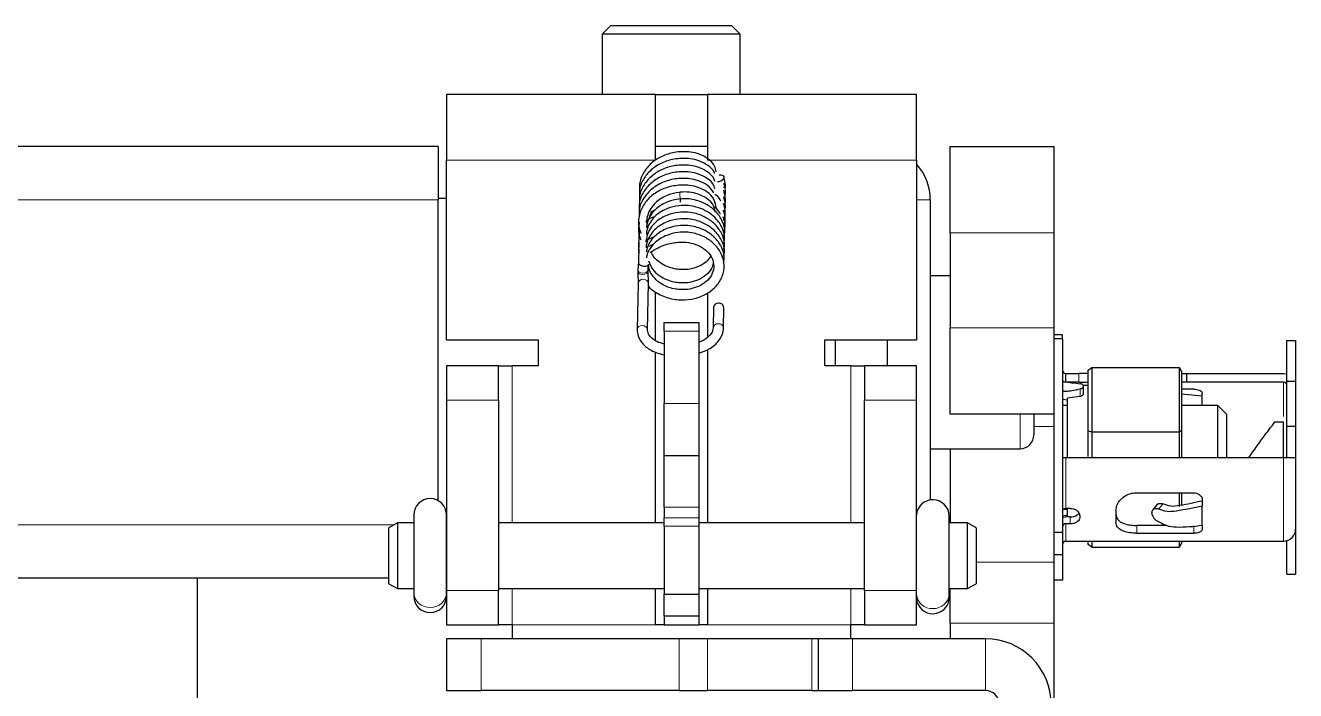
# Model space of a CAD drawing. Header units: millimetres. Extents: x -591 to 844, y -456 to 1988.
# Drawn here: x -52 to 21.6, y -410 to -371.5 of the extents above; entities that cross this region are included whole.
import ezdxf

# ---------------------------------------------------------------- set-up
doc = ezdxf.new("R2010")
doc.units = ezdxf.units.MM

msp = doc.modelspace()

# ---------------------------------------------------------------- linework, layer by layer
at = {"color": 7, "linetype": 'Continuous', "lineweight": 25}
for p, q in [((-18.079, -371.533), (-18.579, -372.033)), ((-18.579, -372.033), (-18.579, -375.533)), ((-14.231, -372.033), (-18.579, -372.033)), ((-18.079, -371.533), (-14.275, -371.533)), ((-14.275, -371.533), (-11.079, -371.533)), ((-10.579, -372.033), (-14.231, -372.033)), ((-10.579, -372.033), (-11.079, -371.533)), ((-10.579, -375.533), (-10.579, -372.033)), ((-27.579, -375.533), (-27.579, -379.333)), ((-15.479, -375.533), (-27.579, -375.533)), ((-15.479, -379.333), (-15.479, -375.533)), ((-15.479, -375.533), (-12.479, -375.533)), ((-0.379, -375.533), (-12.479, -375.533)), ((-12.479, -375.533), (-12.479, -379.333)), ((-0.379, -379.333), (-0.379, -375.533)), ((-28.079, -378.533), (-457.079, -378.533)), ((-28.079, -378.533), (-28.079, -381.633)), ((-12.479, -378.533), (-15.479, -378.533)), ((1.571, -378.533), (7.571, -378.533)), ((1.571, -383.533), (1.571, -378.533)), ((7.571, -378.533), (7.571, -383.533)), ((-27.579, -389.733), (-27.579, -379.333)), ((-0.379, -379.333), (-0.379, -389.733)), ((-11.431, -380.765), (-11.522, -380.287)), ((-11.427, -380.845), (-11.431, -380.765)), ((-11.425, -380.886), (-11.427, -380.845)), ((-28.079, -381.533), (-27.579, -381.533)), ((-28.079, -399.035), (-28.079, -381.633)), ((0.421, -381.633), (0.421, -398.996)), ((-15.744, -382.329), (-15.48, -382.183)), ((-16.446, -383.688), (-16.465, -384.381)), ((-16.439, -383.302), (-16.458, -383.991)), ((1.571, -383.533), (1.571, -389.033)), ((7.571, -383.533), (7.571, -389.033)), ((-16.46, -384.461), (-16.477, -385.163)), ((-16.453, -384.075), (-16.47, -384.725)), ((-15.842, -384.307), (-15.571, -384.154)), ((-16.472, -385.223), (-16.516, -385.705)), ((-16.467, -384.848), (-16.476, -385.233)), ((-16.516, -385.705), (-16.513, -385.786)), ((-15.917, -385.678), (-15.887, -385.359)), ((-15.913, -385.758), (-15.917, -385.678)), ((1.571, -386.033), (0.421, -386.033)), ((-16.5, -386.466), (-16.548, -389.142)), ((-15.948, -389.153), (-15.9, -386.477)), ((-15.479, -389.778), (-15.479, -386.975)), ((-12.479, -387.021), (-12.479, -389.578)), ((-12.13, -387.85), (-12.151, -389.039)), ((-11.551, -389.05), (-11.53, -387.861)), ((-14.979, -388.733), (-12.979, -388.733)), ((-14.979, -389.233), (-14.979, -388.733)), ((-12.979, -388.733), (-12.979, -389.233)), ((-27.579, -389.733), (-22.279, -389.733)), ((-22.279, -389.733), (-22.279, -391.233)), ((-14.979, -389.233), (-14.979, -393.418)), ((-12.979, -389.233), (-12.979, -393.418)), ((-12.151, -389.026), (-12.151, -389.039)), ((-5.679, -391.233), (-5.679, -389.733)), ((-5.679, -389.733), (-0.379, -389.733)), ((-5.079, -389.733), (-5.079, -391.233)), ((-2.079, -389.733), (-2.079, -391.233)), ((1.571, -394.033), (1.571, -389.033)), ((7.571, -389.033), (7.571, -394.033)), ((8.071, -389.433), (7.571, -389.433)), ((8.071, -389.675), (7.571, -389.675)), ((8.071, -389.675), (8.071, -389.433)), ((8.071, -389.675), (8.071, -400.855)), ((-15.479, -400.333), (-15.479, -390.438)), ((-12.479, -390.297), (-12.479, -400.333)), ((21.071, -389.775), (21.571, -389.775)), ((21.071, -392.117), (21.071, -389.775)), ((21.571, -389.775), (21.571, -392.117)), ((-24.579, -391.233), (-27.579, -391.233)), ((-27.579, -391.233), (-27.579, -393.233)), ((-24.579, -393.233), (-24.579, -391.233)), ((-24.579, -391.233), (-23.779, -391.233)), ((-22.279, -391.233), (-23.779, -391.233)), ((-4.179, -391.233), (-5.679, -391.233)), ((-4.179, -391.233), (-3.379, -391.233)), ((-3.379, -391.233), (-3.379, -393.233)), ((-0.379, -391.233), (-3.379, -391.233)), ((-0.379, -393.233), (-0.379, -391.233)), ((8.271, -392.183), (8.271, -391.683)), ((8.271, -391.683), (9.021, -391.683)), ((9.571, -391.683), (9.021, -391.683)), ((9.571, -391.483), (9.771, -391.34)), ((9.571, -395.007), (9.571, -391.483)), ((9.771, -391.34), (9.771, -395.064)), ((9.771, -391.34), (14.856, -391.34)), ((14.856, -395.064), (14.856, -391.34)), ((14.856, -391.34), (14.971, -391.587)), ((14.971, -391.587), (14.971, -394.965)), ((14.971, -391.683), (15.271, -391.683)), ((15.271, -392.183), (15.271, -391.683)), ((15.271, -391.683), (20.871, -391.683)), ((9.021, -392.183), (8.271, -392.183)), ((9.021, -392.183), (9.571, -392.183)), ((9.271, -392.371), (9.271, -392.446)), ((9.571, -392.383), (9.271, -392.383)), ((15.271, -392.183), (14.971, -392.183)), ((15.671, -392.591), (14.971, -392.591)), ((20.871, -392.183), (15.271, -392.183)), ((21.071, -392.117), (21.571, -392.117)), ((21.071, -394.727), (21.071, -392.117)), ((21.571, -392.117), (21.571, -394.727)), ((-27.579, -393.233), (-27.579, -404.233)), ((-24.579, -393.233), (-24.579, -404.233)), ((-14.979, -396.418), (-14.979, -393.418)), ((-12.979, -393.418), (-12.979, -396.418)), ((-3.379, -404.233), (-3.379, -393.233)), ((-0.379, -404.233), (-0.379, -393.233)), ((8.071, -393.157), (8.371, -393.2)), ((9.085, -393.01), (8.371, -393.111)), ((8.371, -396.533), (8.371, -393.111)), ((16.171, -392.992), (14.971, -392.873)), ((16.171, -392.992), (16.171, -392.828)), ((16.171, -393.533), (16.171, -392.992)), ((7.571, -394.033), (1.571, -394.033)), ((6.421, -394.033), (6.421, -395.233)), ((7.571, -394.033), (7.571, -394.746)), ((8.371, -393.533), (8.071, -393.533)), ((17.071, -393.533), (14.971, -393.533)), ((17.571, -394.033), (17.071, -393.533)), ((17.071, -396.533), (17.071, -393.533)), ((17.571, -394.033), (17.571, -396.533)), ((7.571, -394.746), (7.571, -402.604)), ((20.371, -394.484), (20.871, -394.484)), ((21.071, -394.727), (21.571, -394.727)), ((21.071, -396.533), (21.071, -394.727)), ((21.571, -394.727), (21.571, -396.533)), ((9.571, -396.487), (9.571, -395.007)), ((9.571, -395.007), (9.771, -395.064)), ((9.771, -395.064), (9.771, -396.533)), ((9.771, -395.064), (14.856, -395.064)), ((14.856, -395.064), (14.971, -394.965)), ((14.856, -396.533), (14.856, -395.064)), ((14.971, -394.965), (14.971, -396.504)), ((0.421, -396.033), (5.621, -396.033)), ((1.571, -396.033), (1.571, -400.333)), ((-14.979, -396.418), (-12.979, -396.418)), ((-14.979, -399.418), (-14.979, -396.418)), ((-12.979, -396.418), (-12.979, -399.418)), ((8.071, -396.533), (8.271, -396.533)), ((8.271, -396.533), (18.871, -396.533)), ((14.942, -396.533), (14.971, -396.504)), ((18.871, -396.533), (20.871, -396.533)), ((20.871, -396.533), (21.571, -396.533)), ((21.571, -396.533), (21.571, -400.683)), ((12.371, -398.583), (15.671, -398.583)), ((13.52, -399.294), (13.288, -399.588)), ((13.561, -399.25), (13.524, -399.297)), ((14.856, -399.373), (14.856, -398.583)), ((14.971, -398.583), (14.971, -399.312)), ((16.171, -399.025), (16.171, -399.35)), ((-29.482, -399.869), (-29.482, -404.357)), ((-27.582, -404.357), (-27.582, -399.869)), ((-14.979, -399.418), (-14.979, -400.035)), ((-14.979, -400.517), (-14.979, -400.035)), ((-12.979, -399.418), (-12.979, -400.035)), ((-12.979, -400.035), (-12.979, -400.517)), ((1.519, -404.422), (1.519, -399.935)), ((8.071, -399.91), (8.371, -399.867)), ((8.113, -399.533), (8.371, -399.533)), ((8.521, -399.486), (8.271, -399.486)), ((8.521, -399.984), (8.271, -399.984)), ((8.371, -399.984), (8.371, -399.486)), ((9.071, -399.903), (9.071, -400.021)), ((11.171, -399.607), (11.171, -400.285)), ((13.244, -399.754), (13.244, -399.726)), ((16.171, -400.481), (16.171, -399.35)), ((-30.429, -400.333), (-30.929, -400.622)), ((-30.929, -403.845), (-30.929, -400.622)), ((-29.482, -400.333), (-30.429, -400.333)), ((-30.429, -400.333), (-30.429, -404.133)), ((-27.579, -400.333), (-27.582, -400.333)), ((-14.979, -400.333), (-24.579, -400.333)), ((-14.979, -400.517), (-14.979, -404.459)), ((-3.379, -400.333), (-12.979, -400.333)), ((-12.979, -400.517), (-12.979, -404.459)), ((2.571, -400.333), (1.519, -400.333)), ((3.071, -400.622), (2.571, -400.333)), ((2.571, -402.233), (2.571, -400.333)), ((3.071, -400.622), (3.071, -402.233)), ((8.521, -400.381), (8.271, -400.381)), ((14.09, -400.476), (12.371, -400.476)), ((16.171, -400.481), (16.171, -400.694)), ((21.571, -400.683), (21.571, -403.291)), ((7.571, -400.855), (8.071, -400.855)), ((8.071, -400.855), (8.071, -402.166)), ((8.271, -401.383), (15.271, -401.383)), ((9.571, -401.584), (9.571, -401.383)), ((9.771, -401.383), (9.771, -401.726)), ((12.371, -400.929), (15.671, -400.929)), ((14.856, -401.726), (14.856, -401.383)), ((14.971, -401.479), (14.856, -401.726)), ((14.971, -401.383), (14.971, -401.479)), ((15.271, -401.383), (20.871, -401.383)), ((21.071, -403.291), (21.071, -401.354)), ((2.571, -404.133), (2.571, -402.233)), ((3.071, -402.233), (3.071, -403.845)), ((7.571, -402.166), (8.071, -402.166)), ((8.071, -402.166), (8.071, -403.633)), ((9.771, -401.726), (9.571, -401.584)), ((9.771, -401.726), (14.856, -401.726)), ((7.571, -402.604), (7.571, -406.139)), ((-30.929, -403.533), (-454.129, -403.533)), ((-42.029, -403.533), (-42.029, -416.933)), ((8.071, -403.633), (7.571, -403.633)), ((21.071, -403.291), (21.571, -403.291)), ((-30.929, -403.845), (-30.429, -404.133)), ((-30.429, -404.133), (-29.482, -404.133)), ((-29.482, -404.357), (-29.482, -404.569)), ((-27.582, -404.133), (-27.579, -404.133)), ((-27.582, -404.569), (-27.582, -404.357)), ((-27.579, -404.233), (-27.579, -406.233)), ((-24.579, -404.133), (-14.979, -404.133)), ((-24.579, -406.233), (-24.579, -404.233)), ((-15.479, -406.233), (-15.479, -404.133)), ((-12.979, -404.133), (-3.379, -404.133)), ((-12.479, -404.133), (-12.479, -406.233)), ((-3.379, -404.233), (-3.379, -406.233)), ((-0.379, -406.233), (-0.379, -404.233)), ((1.519, -404.133), (2.571, -404.133)), ((1.519, -404.635), (1.519, -404.422)), ((1.571, -406.139), (1.571, -404.133)), ((2.571, -404.133), (3.071, -403.845)), ((-14.979, -404.459), (-12.979, -404.459)), ((-14.979, -405.733), (-14.979, -404.459)), ((-12.979, -404.459), (-12.979, -405.733)), ((-12.979, -405.733), (-14.979, -405.733)), ((-14.979, -405.733), (-14.979, -406.233)), ((-12.979, -405.733), (-12.979, -406.233)), ((-27.579, -406.233), (-24.579, -406.233)), ((-23.779, -406.233), (-24.579, -406.233)), ((-23.779, -406.233), (-23.779, -407.033)), ((-14.979, -406.233), (-15.479, -406.233)), ((-14.979, -406.233), (-12.979, -406.233)), ((-12.479, -406.233), (-12.979, -406.233)), ((-3.379, -406.233), (-4.179, -406.233)), ((-4.179, -407.033), (-4.179, -406.233)), ((-3.379, -406.233), (-0.379, -406.233)), ((1.571, -406.139), (1.571, -407.033)), ((7.571, -406.139), (7.571, -410.757)), ((-27.579, -407.033), (-27.579, -410.033)), ((-25.579, -407.033), (-27.579, -407.033)), ((-14.12, -407.033), (-25.579, -407.033)), ((-12.482, -407.033), (-14.12, -407.033)), ((-6.44, -407.033), (-12.482, -407.033)), ((-6.079, -407.033), (-6.44, -407.033)), ((-6.079, -407.033), (-6.079, -410.033)), ((-4.079, -407.033), (-6.079, -407.033)), ((3.621, -407.033), (-4.079, -407.033)), ((-27.579, -410.033), (-25.579, -410.033)), ((-14.12, -410.033), (-25.579, -410.033)), ((-14.12, -410.033), (-12.482, -410.033)), ((-6.44, -410.033), (-12.482, -410.033)), ((-6.44, -410.033), (-6.079, -410.033)), ((-6.079, -410.033), (-4.079, -410.033)), ((3.621, -410.033), (-4.079, -410.033))]:
    msp.add_line(p, q, dxfattribs=at)
at = {"color": 8, "linetype": 'Continuous', "lineweight": 18}
for p, q in [((-27.579, -379.333), (-15.479, -379.333)), ((-12.479, -379.333), (-0.379, -379.333)), ((-28.079, -381.633), (-457.079, -381.633)), ((-0.379, -381.633), (0.421, -381.633)), ((7.571, -383.533), (1.571, -383.533)), ((-12.979, -389.233), (-14.979, -389.233)), ((1.571, -389.033), (7.571, -389.033)), ((-23.779, -391.233), (-23.779, -400.333)), ((-4.179, -400.333), (-4.179, -391.233)), ((9.021, -391.683), (9.021, -392.183)), ((20.871, -394.174), (20.871, -392.183)), ((-27.579, -393.233), (-24.579, -393.233)), ((-14.979, -393.418), (-12.979, -393.418)), ((-3.379, -393.233), (-0.379, -393.233)), ((5.621, -396.033), (5.621, -394.033)), ((7.571, -394.746), (6.421, -394.746)), ((8.271, -396.533), (8.271, -399.486)), ((20.871, -401.383), (20.871, -396.533)), ((-12.979, -399.418), (-14.979, -399.418)), ((-14.979, -400.035), (-12.979, -400.035)), ((8.521, -400.381), (8.521, -399.984)), ((-30.602, -400.433), (-454.456, -400.433)), ((-12.979, -400.517), (-14.979, -400.517)), ((8.271, -400.381), (8.271, -401.383)), ((12.371, -400.476), (12.371, -400.929)), ((15.671, -400.929), (15.671, -400.476)), ((3.071, -402.604), (7.571, -402.604)), ((-24.579, -404.233), (-27.579, -404.233)), ((-23.779, -404.133), (-23.779, -406.233)), ((-4.179, -406.233), (-4.179, -404.133)), ((-0.379, -404.233), (-3.379, -404.233)), ((-23.779, -406.233), (-15.479, -406.233)), ((-12.479, -406.233), (-4.179, -406.233)), ((7.571, -406.139), (1.571, -406.139)), ((-25.579, -410.033), (-25.579, -407.033)), ((-14.12, -407.033), (-14.12, -410.033)), ((-12.482, -410.033), (-12.482, -407.033)), ((-6.44, -407.033), (-6.44, -410.033)), ((-4.079, -410.033), (-4.079, -407.033)), ((3.621, -410.033), (3.621, -407.033))]:
    msp.add_line(p, q, dxfattribs=at)
at = {"color": 7, "linetype": 'Continuous', "lineweight": 25, "flags": 128}
for points in [[(-11.9, -380.568), (-11.81, -380.56), (-11.699, -380.524), (-11.604, -380.465), (-11.54, -380.394), (-11.517, -380.321), (-11.538, -380.257), (-11.6, -380.213), (-11.693, -380.194), (-11.803, -380.204), (-11.803, -380.204)], [(20.871, -391.683), (21.008, -391.697), (21.071, -391.712)], [(8.071, -399.607), (8.075, -399.584), (8.086, -399.561), (8.105, -399.54), (8.13, -399.521), (8.16, -399.506), (8.195, -399.495), (8.232, -399.488), (8.271, -399.486)], [(8.071, -400.007), (8.135, -399.995), (8.271, -399.984)]]:
    msp.add_lwpolyline(points, dxfattribs=at)
at = {"color": 8, "linetype": 'Continuous', "lineweight": 18, "flags": 128}
for points in [[(-16.516, -385.706), (-16.495, -385.766), (-16.431, -385.823), (-16.334, -385.859), (-16.22, -385.87)], [(-16.513, -385.786), (-16.491, -385.847), (-16.427, -385.903), (-16.331, -385.94), (-16.216, -385.95)], [(-16.22, -385.87), (-16.105, -385.854), (-16.007, -385.813), (-15.941, -385.753), (-15.917, -385.685), (-15.917, -385.678)], [(-16.216, -385.95), (-16.101, -385.934), (-16.003, -385.893), (-15.937, -385.834), (-15.913, -385.765), (-15.913, -385.758)], [(-16.211, -386.23), (-16.095, -386.246), (-15.996, -386.296), (-15.927, -386.372), (-15.9, -386.464), (-15.9, -386.477)], [(-16.259, -388.906), (-16.144, -388.922), (-16.044, -388.972), (-15.975, -389.048), (-15.948, -389.14), (-15.948, -389.15)]]:
    msp.add_lwpolyline(points, dxfattribs=at)
at = {"color": 7, "linetype": 'Continuous', "lineweight": 25}
for centre, radius, start, end in [((-2.679, -381.633), 3.1, 0, 42.10345), ((-12.744, -381.575), 1.321, 180.03812, 188.14499), ((-11.861, -387.884), 0.271, 85.73425, 172.68849), ((-11.804, -387.887), 0.275, 5.44423, 97.76212), ((8.271, -391.483), 0.2, 180, 270), ((20.871, -392.383), 0.2, 360, 90), ((8.171, -393.452), 0.0996, 183.92792, 234.46683), ((5.621, -395.233), 0.8, 270, 360), ((-28.532, -399.869), 0.95, 0, 180), ((0.569, -399.935), 0.95, 0, 176.43864), ((8.253, -400.563), 0.183, 84.18756, 172.66613), ((20.871, -400.683), 0.7, 270, 0), ((8.271, -401.583), 0.2, 90, 180), ((-28.532, -404.569), 0.95, 180, 0), ((0.569, -404.635), 0.95, 183.56136, 360), ((3.621, -410.833), 3.8, 360, 90), ((3.621, -410.833), 0.8, 0, 90)]:
    msp.add_arc(centre, radius, start, end, dxfattribs=at)
at = {"color": 8, "linetype": 'Continuous', "lineweight": 18}
for centre, radius, start, end in [((-11.612, -380.748), 0.181, 283.90594, 354.86143), ((-11.563, -380.846), 0.136, 306.99505, 0.34312), ((-8.067, -381.309), 6.004, 178.95899, 182.54389), ((-16.231, -386.5), 0.271, 85.73425, 172.68849), ((-16.279, -389.176), 0.271, 85.73561, 172.67092), ((-11.881, -389.076), 0.274, 86.00044, 169.28545), ((-11.825, -389.076), 0.275, 5.45357, 97.76132), ((-28.573, -404.312), 0.91, 182.83874, 272.58194), ((-28.491, -404.312), 0.91, 267.41806, 357.16126), ((0.61, -404.377), 0.91, 267.41806, 357.16126), ((0.53, -404.372), 0.915, 186.49577, 272.45998)]:
    msp.add_arc(centre, radius, start, end, dxfattribs=at)
at = {"color": 7, "linetype": 'Continuous', "lineweight": 25}
for points, knots in [([(-12.068, -380.096), (-12.07, -380.086), (-12.123, -379.892), (-12.436, -379.629), (-12.924, -379.363), (-13.558, -379.217), (-14.289, -379.221), (-15.055, -379.434), (-15.701, -379.818), (-16.177, -380.36), (-16.433, -380.917), (-16.415, -381.276), (-16.409, -381.403)], [0, 0, 0, 0, 0.006133, 0.118338, 0.2188, 0.30339, 0.437085, 0.558298, 0.679195, 0.8023, 0.930319, 1, 1, 1, 1]), ([(-11.978, -379.999), (-12, -379.89), (-12.06, -379.593), (-12.416, -379.241), (-12.914, -378.979), (-13.545, -378.831), (-14.277, -378.834), (-15.043, -379.045), (-15.69, -379.429), (-16.168, -379.97), (-16.425, -380.527), (-16.408, -380.887), (-16.402, -381.014)], [0, 0, 0, 0, 0.061184, 0.167124, 0.262005, 0.341887, 0.468086, 0.582541, 0.696734, 0.81293, 0.933799, 1, 1, 1, 1]), ([(-12.05, -380.989), (-12.063, -380.936), (-12.12, -380.697), (-12.453, -380.395), (-12.948, -380.133), (-13.581, -379.989), (-14.314, -379.995), (-15.078, -380.211), (-15.722, -380.597), (-16.196, -381.141), (-16.449, -381.697), (-16.429, -382.055), (-16.422, -382.18)], [0, 0, 0, 0, 0.031137, 0.140621, 0.238591, 0.321101, 0.451619, 0.569871, 0.687742, 0.807937, 0.932858, 1, 1, 1, 1]), ([(-12.051, -380.571), (-12.061, -380.53), (-12.117, -380.303), (-12.443, -380.012), (-12.936, -379.748), (-13.57, -379.603), (-14.301, -379.608), (-15.067, -379.822), (-15.711, -380.208), (-16.186, -380.751), (-16.441, -381.307), (-16.422, -381.666), (-16.416, -381.791)], [0, 0, 0, 0, 0.024449, 0.134638, 0.233267, 0.316321, 0.447647, 0.56667, 0.685347, 0.806277, 0.931998, 1, 1, 1, 1]), ([(-11.944, -382.179), (-11.982, -381.978), (-12.056, -381.586), (-12.466, -381.16), (-12.972, -380.904), (-13.605, -380.761), (-14.338, -380.77), (-15.102, -380.988), (-15.741, -381.376), (-16.224, -381.922), (-16.472, -382.576), (-16.502, -383.164), (-16.359, -383.482), (-16.313, -383.586)], [0, 0, 0, 0, 0.096474, 0.187715, 0.269314, 0.338055, 0.446879, 0.54541, 0.643562, 0.743794, 0.847905, 0.950346, 1, 1, 1, 1]), ([(-12.105, -381.216), (-12.222, -381.062), (-12.444, -380.77), (-12.963, -380.52), (-13.592, -380.374), (-14.326, -380.383), (-15.09, -380.599), (-15.733, -380.987), (-16.205, -381.531), (-16.457, -382.087), (-16.436, -382.444), (-16.429, -382.568)], [0, 0, 0, 0, 0.113055, 0.214192, 0.299379, 0.434187, 0.556286, 0.677953, 0.802107, 0.931106, 1, 1, 1, 1]), ([(-11.457, -381.431), (-11.446, -381.314), (-11.421, -381.065), (-11.489, -380.817), (-11.525, -380.686)], [0, 0, 0, 0, 0.468673, 1, 1, 1, 1]), ([(-14.07, -381.198), (-14.087, -381.199), (-14.324, -381.214), (-14.811, -381.34), (-15.359, -381.651), (-15.723, -382.045), (-15.924, -382.414), (-16.011, -382.808), (-15.996, -383.039), (-15.988, -383.156)], [0, 0, 0, 0, 0.0151801, 0.2174139, 0.4505766, 0.582747, 0.7207301, 0.8592406, 1, 1, 1, 1]), ([(-11.521, -383.737), (-11.504, -383.661), (-11.437, -383.372), (-11.586, -382.864), (-11.947, -382.31), (-12.483, -381.893), (-13.041, -381.659), (-13.595, -381.56), (-14.163, -381.57), (-14.823, -381.723), (-15.369, -382.041), (-15.735, -382.435), (-15.929, -382.802), (-16.005, -383.089), (-16.001, -383.224), (-16, -383.242)], [0, 0, 0, 0, 0.039358, 0.151046, 0.260583, 0.359351, 0.456825, 0.521824, 0.60227, 0.695179, 0.802373, 0.863126, 0.926539, 0.990184, 1, 1, 1, 1]), ([(-12.025, -382.317), (-12.05, -382.203), (-12.116, -381.899), (-12.481, -381.545), (-12.983, -381.292), (-13.522, -381.158), (-13.885, -381.176), (-14.068, -381.185)], [0, 0, 0, 0, 0.151607, 0.400003, 0.622084, 0.809197, 1, 1, 1, 1]), ([(-12.045, -381.292), (-12.01, -381.322), (-11.871, -381.441), (-11.785, -381.585), (-11.72, -381.692)], [0, 0, 0, 0, 0.2486131, 1, 1, 1, 1]), ([(-11.513, -382.339), (-11.498, -382.304), (-11.378, -382.026), (-11.464, -381.723), (-11.539, -381.459)], [0, 0, 0, 0, 0.124356, 1, 1, 1, 1]), ([(-11.506, -381.954), (-11.491, -381.92), (-11.423, -381.764), (-11.439, -381.459), (-11.501, -381.202), (-11.532, -381.072)], [0, 0, 0, 0, 0.121305, 0.558409, 1, 1, 1, 1]), ([(-11.535, -384.507), (-11.517, -384.43), (-11.452, -384.139), (-11.603, -383.629), (-11.967, -383.076), (-12.505, -382.662), (-13.064, -382.429), (-13.62, -382.332), (-14.187, -382.344), (-14.847, -382.499), (-15.392, -382.818), (-15.756, -383.214), (-15.948, -383.582), (-16.023, -383.869), (-16.018, -384.004), (-16.017, -384.021)], [0, 0, 0, 0, 0.040159, 0.151798, 0.261213, 0.359862, 0.45732, 0.522277, 0.602638, 0.695402, 0.80258, 0.863302, 0.926661, 0.990228, 1, 1, 1, 1]), ([(-11.528, -384.122), (-11.511, -384.046), (-11.445, -383.756), (-11.594, -383.246), (-11.957, -382.693), (-12.494, -382.278), (-13.053, -382.044), (-13.607, -381.946), (-14.175, -381.957), (-14.835, -382.111), (-15.38, -382.429), (-15.745, -382.825), (-15.939, -383.192), (-16.014, -383.479), (-16.009, -383.614), (-16.009, -383.632)], [0, 0, 0, 0, 0.039759, 0.151422, 0.260898, 0.359607, 0.457072, 0.522051, 0.602454, 0.695291, 0.802476, 0.863214, 0.9266, 0.990206, 1, 1, 1, 1]), ([(-15.832, -382.742), (-15.83, -382.676), (-15.824, -382.515), (-15.729, -382.374), (-15.674, -382.291)], [0, 0, 0, 0, 0.413792, 1, 1, 1, 1]), ([(-12.115, -382.013), (-12.062, -382.058), (-11.9, -382.193), (-11.801, -382.356), (-11.734, -382.465)], [0, 0, 0, 0, 0.329141, 1, 1, 1, 1]), ([(-11.518, -383.085), (-11.506, -383.057), (-11.392, -382.786), (-11.477, -382.494), (-11.553, -382.232)], [0, 0, 0, 0, 0.104944, 1, 1, 1, 1]), ([(-11.54, -382.774), (-11.517, -382.722), (-11.387, -382.427), (-11.474, -382.108), (-11.546, -381.845)], [0, 0, 0, 0, 0.176922, 1, 1, 1, 1]), ([(-16.432, -382.915), (-16.466, -383.146), (-16.518, -383.5), (-16.378, -383.833), (-16.33, -383.948)], [0, 0, 0, 0, 0.654086, 1, 1, 1, 1]), ([(-16.044, -382.886), (-16.042, -382.883), (-15.905, -382.718), (-15.714, -382.655), (-15.526, -382.593)], [0, 0, 0, 0, 0.0191762, 1, 1, 1, 1]), ([(-11.542, -384.892), (-11.524, -384.814), (-11.459, -384.522), (-11.612, -384.012), (-11.977, -383.459), (-12.516, -383.046), (-13.076, -382.814), (-13.632, -382.718), (-14.199, -382.731), (-14.859, -382.887), (-15.403, -383.207), (-15.766, -383.604), (-15.958, -383.971), (-16.033, -384.259), (-16.026, -384.393), (-16.025, -384.411)], [0, 0, 0, 0, 0.04056, 0.152172, 0.261527, 0.360118, 0.457567, 0.522504, 0.602821, 0.695513, 0.802684, 0.863391, 0.926722, 0.99025, 1, 1, 1, 1]), ([(-11.549, -385.277), (-11.531, -385.198), (-11.467, -384.905), (-11.62, -384.394), (-11.987, -383.843), (-12.527, -383.43), (-13.088, -383.199), (-13.644, -383.104), (-14.211, -383.118), (-14.87, -383.275), (-15.416, -383.597), (-15.773, -383.992), (-15.96, -384.327), (-15.996, -384.544), (-16.011, -384.633)], [0, 0, 0, 0, 0.04217, 0.157055, 0.269578, 0.371023, 0.471345, 0.538179, 0.620825, 0.716182, 0.826515, 0.889, 0.954175, 1, 1, 1, 1]), ([(-11.501, -383.41), (-11.498, -383.401), (-11.398, -383.15), (-11.48, -382.879), (-11.56, -382.618)], [0, 0, 0, 0, 0.03738, 1, 1, 1, 1]), ([(-16.064, -384.049), (-16.063, -384.048), (-15.924, -383.884), (-15.734, -383.819), (-15.545, -383.755)], [0, 0, 0, 0, 0.0043085, 1, 1, 1, 1]), ([(-15.903, -386.635), (-15.899, -386.64), (-15.794, -386.776), (-15.411, -387.036), (-14.77, -387.339), (-13.971, -387.451), (-13.208, -387.368), (-12.504, -387.091), (-11.938, -386.641), (-11.582, -386.058), (-11.472, -385.414), (-11.619, -384.778), (-12, -384.226), (-12.538, -383.814), (-13.1, -383.584), (-13.656, -383.49), (-14.223, -383.505), (-14.882, -383.663), (-15.427, -383.986), (-15.783, -384.382), (-15.964, -384.703), (-15.998, -384.905), (-16.01, -384.98)], [0, 0, 0, 0, 0.001739, 0.04451, 0.111438, 0.17172, 0.231589, 0.292281, 0.355433, 0.417856, 0.478483, 0.541525, 0.603252, 0.6589, 0.713959, 0.750631, 0.795969, 0.848267, 0.908822, 0.94311, 0.978867, 1, 1, 1, 1]), ([(-15.801, -384.668), (-15.647, -384.575), (-15.269, -384.344), (-14.721, -384.15), (-14.204, -384.079), (-13.781, -384.065), (-13.287, -384.142), (-12.771, -384.37), (-12.374, -384.709), (-12.138, -385.122), (-12.089, -385.563), (-12.221, -385.995), (-12.529, -386.374), (-12.975, -386.653), (-13.498, -386.812), (-13.987, -386.841), (-14.435, -386.785), (-14.848, -386.661), (-15.278, -386.431), (-15.655, -386.066), (-15.887, -385.674), (-15.877, -385.419), (-15.874, -385.346)], [0, 0, 0, 0, 0.057394, 0.141498, 0.174187, 0.201896, 0.256454, 0.310564, 0.365182, 0.421617, 0.477061, 0.530811, 0.586875, 0.64209, 0.692196, 0.74194, 0.774764, 0.814829, 0.860627, 0.913439, 0.975288, 1, 1, 1, 1]), ([(-16.467, -385.224), (-16.47, -385.231), (-16.482, -385.259), (-16.458, -385.318), (-16.396, -385.386), (-16.298, -385.443), (-16.221, -385.461), (-16.183, -385.469)], [0, 0, 0, 0, 0.07364, 0.30523, 0.53682, 0.76841, 1, 1, 1, 1]), ([(-12.149, -385.3), (-12.173, -385.401), (-12.231, -385.648), (-12.528, -385.989), (-12.971, -386.268), (-13.495, -386.426), (-13.984, -386.454), (-14.432, -386.397), (-14.845, -386.273), (-15.27, -386.042), (-15.668, -385.678), (-15.795, -385.35), (-15.864, -385.174)], [0, 0, 0, 0, 0.079664, 0.195766, 0.310074, 0.413804, 0.516835, 0.584804, 0.667751, 0.762541, 0.871932, 1, 1, 1, 1]), ([(-12.296, -384.907), (-12.37, -385.012), (-12.537, -385.245), (-12.967, -385.497), (-13.488, -385.655), (-13.978, -385.681), (-14.425, -385.623), (-14.839, -385.497), (-15.26, -385.263), (-15.598, -384.969), (-15.697, -384.725), (-15.736, -384.631)], [0, 0, 0, 0, 0.109982, 0.246538, 0.370459, 0.49366, 0.574896, 0.67399, 0.787179, 0.918002, 1, 1, 1, 1]), ([(-16.513, -385.786), (-16.51, -385.839), (-16.506, -385.945), (-16.501, -386.133), (-16.499, -386.303), (-16.499, -386.412), (-16.5, -386.455), (-16.5, -386.466)], [0, 0, 0, 0, 0.2417876, 0.4764484, 0.7132302, 0.9295094, 1, 1, 1, 1]), ([(-16.183, -385.469), (-16.144, -385.473), (-16.067, -385.48), (-15.969, -385.454), (-15.903, -385.409), (-15.893, -385.368), (-15.889, -385.349)], [0, 0, 0, 0, 0.262071, 0.524142, 0.786214, 1, 1, 1, 1]), ([(-15.9, -386.477), (-15.899, -386.431), (-15.898, -386.337), (-15.901, -386.142), (-15.906, -385.934), (-15.911, -385.817), (-15.913, -385.758)], [0, 0, 0, 0, 0.24318, 0.501797, 0.7492723, 1, 1, 1, 1]), ([(-16.548, -389.142), (-16.538, -389.26), (-16.514, -389.564), (-16.224, -390.011), (-15.703, -390.406), (-15.216, -390.541), (-14.979, -390.607)], [0, 0, 0, 0, 0.171378, 0.44156, 0.728252, 1, 1, 1, 1]), ([(-14.979, -389.982), (-15.128, -389.938), (-15.477, -389.834), (-15.817, -389.55), (-15.94, -389.316), (-15.946, -389.187), (-15.948, -389.153)], [0, 0, 0, 0, 0.240048, 0.562087, 0.882317, 1, 1, 1, 1]), ([(-12.151, -389.039), (-12.157, -389.092), (-12.173, -389.243), (-12.365, -389.517), (-12.672, -389.767), (-12.923, -389.849), (-12.979, -389.868)], [0, 0, 0, 0, 0.1970602, 0.5593492, 0.901347, 1, 1, 1, 1]), ([(-12.979, -390.503), (-12.772, -390.43), (-12.293, -390.26), (-11.801, -389.816), (-11.575, -389.371), (-11.556, -389.116), (-11.551, -389.05)], [0, 0, 0, 0, 0.259805, 0.600472, 0.896035, 1, 1, 1, 1]), ([(8.071, -391.996), (8.072, -392.014), (8.074, -392.05), (8.091, -392.1), (8.128, -392.149), (8.198, -392.161), (8.246, -392.167), (8.271, -392.17)], [0, 0, 0, 0, 0.195302, 0.377541, 0.538909, 0.761383, 1, 1, 1, 1]), ([(8.071, -392.555), (8.072, -392.574), (8.074, -392.609), (8.091, -392.657), (8.129, -392.703), (8.205, -392.705), (8.367, -392.702), (8.679, -392.668), (8.949, -392.604), (9.113, -392.564)], [0, 0, 0, 0, 0.052051, 0.100621, 0.143629, 0.208426, 0.277664, 0.558659, 1, 1, 1, 1]), ([(8.378, -392.183), (8.457, -392.193), (8.708, -392.224), (8.948, -392.253), (9.113, -392.273)], [0, 0, 0, 0, 0.3134573, 1, 1, 1, 1]), ([(9.271, -392.371), (9.269, -392.358), (9.264, -392.333), (9.223, -392.301), (9.169, -392.281), (9.129, -392.275), (9.113, -392.273)], [0, 0, 0, 0, 0.266311, 0.549123, 0.829777, 1, 1, 1, 1]), ([(9.113, -392.564), (9.137, -392.557), (9.186, -392.542), (9.239, -392.508), (9.267, -392.475), (9.27, -392.454), (9.271, -392.446)], [0, 0, 0, 0, 0.266331, 0.548449, 0.829136, 1, 1, 1, 1]), ([(9.271, -392.446), (9.271, -392.473), (9.271, -392.544), (9.271, -392.658), (9.271, -392.774), (9.271, -392.847), (9.271, -392.877)], [0, 0, 0, 0, 0.190015, 0.497902, 0.793065, 1, 1, 1, 1]), ([(15.671, -392.591), (15.727, -392.593), (15.84, -392.598), (15.99, -392.635), (16.102, -392.693), (16.163, -392.761), (16.169, -392.809), (16.171, -392.828)], [0, 0, 0, 0, 0.214385, 0.428772, 0.643033, 0.856802, 1, 1, 1, 1]), ([(9.194, -392.978), (9.181, -392.984), (9.149, -392.998), (9.109, -393.006), (9.085, -393.01)], [0, 0, 0, 0, 0.40435, 1, 1, 1, 1]), ([(9.271, -392.877), (9.268, -392.89), (9.263, -392.917), (9.23, -392.952), (9.203, -392.972), (9.194, -392.978)], [0, 0, 0, 0, 0.404591, 0.809176, 1, 1, 1, 1]), ([(18.871, -396.533), (19.151, -396.139), (19.651, -395.434), (20.151, -394.774), (20.371, -394.484)], [0, 0, 0, 0, 0.559911, 1, 1, 1, 1]), ([(20.871, -396.533), (20.871, -396.139), (20.871, -395.434), (20.871, -394.774), (20.871, -394.484)], [0, 0, 0, 0, 0.559866, 1, 1, 1, 1]), ([(11.171, -399.607), (11.184, -399.5), (11.208, -399.288), (11.408, -398.982), (11.706, -398.741), (12.045, -398.604), (12.274, -398.589), (12.371, -398.583)], [0, 0, 0, 0, 0.212833, 0.42585, 0.635542, 0.846587, 1, 1, 1, 1]), ([(13.561, -399.25), (13.568, -399.245), (13.603, -399.219), (13.688, -399.192), (13.802, -399.197), (13.874, -399.218), (13.898, -399.224)], [0, 0, 0, 0, 0.0886958, 0.4577393, 0.8266943, 1, 1, 1, 1]), ([(16.171, -399.06), (15.742, -399.157), (15.15, -399.291), (14.337, -399.406), (14.045, -399.285), (13.898, -399.224)], [0, 0, 0, 0, 0.56666, 0.780905, 1, 1, 1, 1]), ([(15.671, -398.583), (15.727, -398.588), (15.84, -398.598), (15.99, -398.676), (16.103, -398.789), (16.163, -398.913), (16.169, -398.993), (16.171, -399.025)], [0, 0, 0, 0, 0.214445, 0.428893, 0.643239, 0.857188, 1, 1, 1, 1]), ([(8.521, -399.486), (8.583, -399.491), (8.707, -399.5), (8.871, -399.575), (8.996, -399.682), (9.062, -399.799), (9.068, -399.873), (9.071, -399.903)], [0, 0, 0, 0, 0.214393, 0.428789, 0.643061, 0.856854, 1, 1, 1, 1]), ([(8.521, -399.984), (8.583, -399.981), (8.707, -399.973), (8.87, -399.914), (8.983, -399.841), (9.015, -399.779), (9.026, -399.757)], [0, 0, 0, 0, 0.28124, 0.562484, 0.843527, 1, 1, 1, 1]), ([(9.071, -400.021), (9.065, -400.064), (9.053, -400.149), (8.959, -400.256), (8.82, -400.334), (8.665, -400.375), (8.562, -400.379), (8.521, -400.381)], [0, 0, 0, 0, 0.214305, 0.42865, 0.642279, 0.856223, 1, 1, 1, 1]), ([(11.171, -399.816), (11.183, -399.901), (11.208, -400.072), (11.406, -400.267), (11.702, -400.399), (12.041, -400.466), (12.272, -400.473), (12.371, -400.476)], [0, 0, 0, 0, 0.212376, 0.424979, 0.633479, 0.843609, 1, 1, 1, 1]), ([(13.647, -399.531), (13.599, -399.519), (13.501, -399.495), (13.376, -399.515), (13.286, -399.576), (13.248, -399.654), (13.245, -399.709), (13.244, -399.726)], [0, 0, 0, 0, 0.225867, 0.451734, 0.677598, 0.903479, 1, 1, 1, 1]), ([(13.244, -399.754), (13.249, -399.796), (13.258, -399.879), (13.334, -400.015), (13.445, -400.139), (13.557, -400.221), (13.626, -400.255), (13.647, -400.265)], [0, 0, 0, 0, 0.225883, 0.451767, 0.67765, 0.903524, 1, 1, 1, 1]), ([(16.171, -399.35), (15.672, -399.458), (15.001, -399.604), (14.107, -399.715), (13.802, -399.593), (13.647, -399.531)], [0, 0, 0, 0, 0.587693, 0.790818, 1, 1, 1, 1]), ([(12.371, -400.929), (12.236, -400.923), (11.967, -400.912), (11.607, -400.821), (11.338, -400.672), (11.192, -400.485), (11.177, -400.344), (11.171, -400.285)], [0, 0, 0, 0, 0.213238, 0.42649, 0.63916, 0.849598, 1, 1, 1, 1]), ([(16.171, -400.481), (15.672, -400.544), (15.001, -400.629), (14.107, -400.524), (13.802, -400.352), (13.647, -400.265)], [0, 0, 0, 0, 0.587693, 0.790818, 1, 1, 1, 1]), ([(16.171, -400.694), (16.166, -400.722), (16.155, -400.779), (16.069, -400.849), (15.943, -400.899), (15.802, -400.925), (15.709, -400.928), (15.671, -400.929)], [0, 0, 0, 0, 0.214373, 0.428779, 0.642592, 0.856666, 1, 1, 1, 1])]:
    msp.add_open_spline(points, degree=3, knots=knots, dxfattribs=at)
at = {"color": 8, "linetype": 'Continuous', "lineweight": 18}
for points, knots in [([(9.085, -393.01), (9.087, -392.976), (9.09, -392.899), (9.097, -392.778), (9.105, -392.664), (9.111, -392.592), (9.113, -392.564), (9.113, -392.564)], [0, 0, 0, 0, 0.23003, 0.514952, 0.811013, 0.999883, 1, 1, 1, 1]), ([(13.898, -399.224), (13.877, -399.25), (13.835, -399.3), (13.768, -399.383), (13.705, -399.46), (13.663, -399.512), (13.647, -399.531)], [0, 0, 0, 0, 0.246022, 0.497638, 0.810556, 1, 1, 1, 1])]:
    msp.add_open_spline(points, degree=3, knots=knots, dxfattribs=at)

doc.saveas('drawing.dxf')
